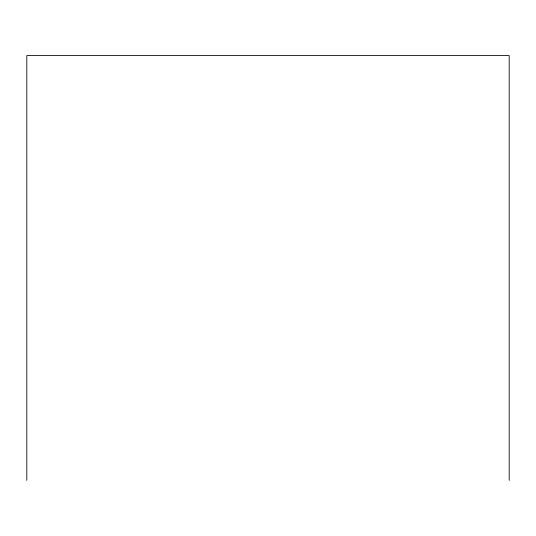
<?xml version="1.0" encoding="UTF-8"?>
<svg xmlns="http://www.w3.org/2000/svg" width="536" height="536" viewBox="0 0 536 536"><rect width="100%" height="100%" fill="white"/><g stroke="black" fill="none" stroke-linecap="round" stroke-linejoin="round"><path stroke-width="0.8" d="M509.2 480.417L509.2 55.583L26.8 55.583L26.8 480.417"/></g></svg>
